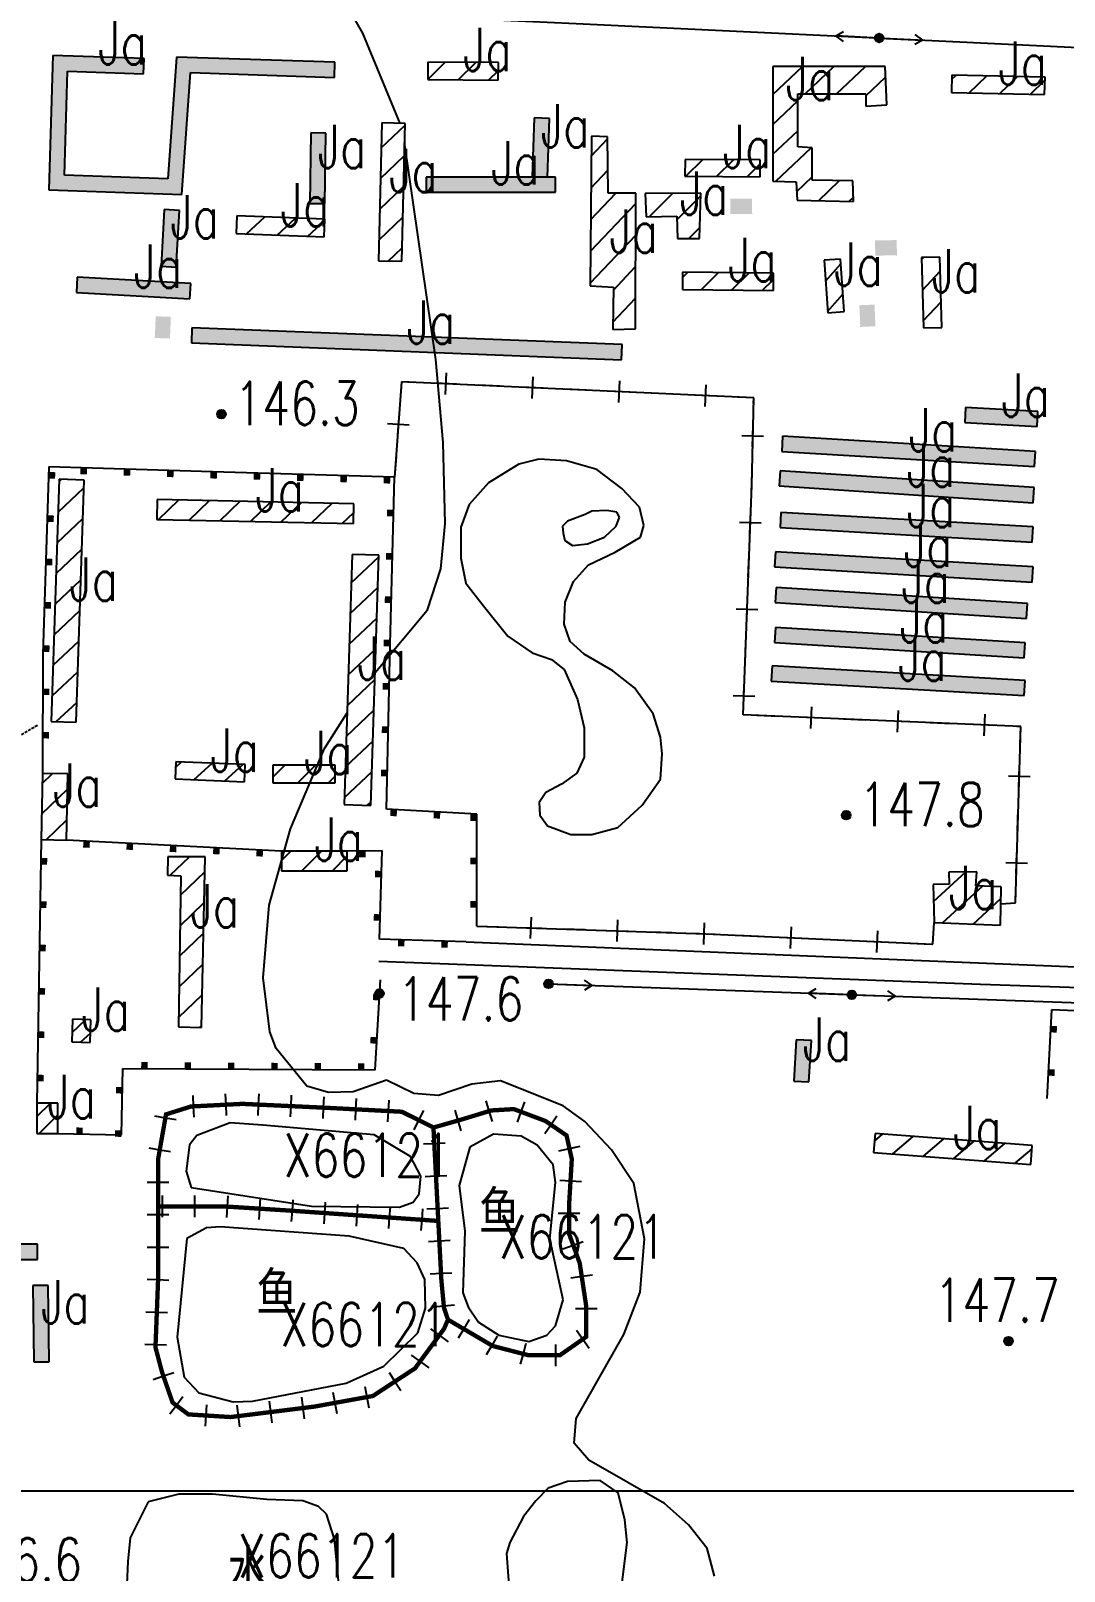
# Model space of a CAD drawing. Extents: x 408766 to 414302, y 5156573 to 5161925.
# Drawn here: x 412509 to 412986, y 5158963 to 5159674 of the extents above; entities that cross this region are included whole.
import ezdxf

# ---------------------------------------------------------------- set-up
doc = ezdxf.new("R2010")
doc.units = 0
doc.header["$LTSCALE"] = 1000
for name, pattern in [('0001', [0.5, 0.5, 0]), ('0004', [0.5, 0.5, 0]), ('5130', [1, 1, 0]), ('5320', [0.0018, 0.0013, -0.0005]), ('5400', [1, 1, 0]), ('5500', [1, 1, 0]), ('6121', [1, 1, 0]), ('6331', [1, 1, 0]), ('8111', [1, 1, 0])]:
    doc.linetypes.add(name, pattern=pattern)
doc.layers.get('0').update_dxf_attribs({"linetype": 'CONTINUOUS'})
for name, color, linetype in [('0001', 1, 'CONTINUOUS'), ('0001ADD', 1, 'CONTINUOUS'), ('0002', 2, 'CONTINUOUS'), ('0002ADD', 2, 'CONTINUOUS'), ('0005', 5, 'CONTINUOUS'), ('0005ADD', 5, 'CONTINUOUS'), ('0005BAK', 5, 'CONTINUOUS'), ('0006', 6, 'CONTINUOUS'), ('0007', 7, 'CONTINUOUS'), ('0010', 10, 'CONTINUOUS'), ('0010ADD', 10, 'CONTINUOUS'), ('0012', 12, 'CONTINUOUS'), ('0013', 13, 'CONTINUOUS'), ('0015', 15, 'CONTINUOUS'), ('0017', 85, 'CONTINUOUS')]:
    doc.layers.add(name, color=color, linetype=linetype)
doc.styles.add('CADSLDXJ', font='romanc', dxfattribs={"bigfont": 'cadsldxj'})
doc.styles.add('SIMPLEX', font='simplex.shx', dxfattribs={"width": 0.75, "height": 20})
doc.styles.add('XDX', font='simplex.shx', dxfattribs={"height": 20, "bigfont": 'xdx.shx'})
pattern_1 = [(45, (0, 0), (-7.071067812, 7.071067812), [])]

# ---------------------------------------------------------------- blocks, each defined once
blk = doc.blocks.new('8140')
for radius in [0.0002, 0.000141, 0.0000832, 0.0000301]:
    blk.add_circle((0, 0), radius)
at = {"flags": 1}
blk.add_attdef('8140', (0, 0), '', height=0.0000001, dxfattribs=at)
blk = doc.blocks.new('5130')
blk.add_hatch(color=256).paths.add_polyline_path([(0.0002, 0, 1), (-0.0002, 0, 1)])
for points in [[(0, 0), (0.002, 0)], [(0.001638, 0.000233), (0.002, 0), (0.001658, -0.000229)]]:
    blk.add_lwpolyline(points)
blk.add_circle((0, 0), 0.0002)
at = {"flags": 1}
blk.add_attdef('5130', (0, 0), '', height=0.000001, dxfattribs=at)
blk = doc.blocks.new('5131')
for points in [[(-0.001638, -0.000233), (-0.002, 0), (-0.001658, 0.000229)], [(0, 0), (-0.002, 0)]]:
    blk.add_lwpolyline(points)
at = {"flags": 1}
blk.add_attdef('5131', (0, 0), '', height=0.0000000001, dxfattribs=at)
blk = doc.blocks.new('2111')
h = blk.add_hatch(color=256)
h.paths.add_polyline_path([(0.0005, 0.00035), (-0.0005, 0.00035), (-0.0005, -0.00035), (0.0005, -0.00035)])
h.paths.add_polyline_path([(0, 0), (0, 0), (0, 0), (0, 0)], flags=24)
blk.add_line((0.0005, -0.00035), (0.0005, -0.00035))
at = {"style": 'CADSLDXJ', "flags": 1}
blk.add_attdef('2111', (0, 0), '', height=0.00000001, dxfattribs=at)

msp = doc.modelspace()

# ---------------------------------------------------------------- hatches: boundary and pattern name
at = {"layer": '0001ADD', "linetype": '0001'}
for points in [[(412649.1, 5159659.11), (412575.93, 5159661.5), (412571.94, 5159605.32), (412524.29, 5159607.01), (412525.7, 5159655.03), (412560.78, 5159653.82), (412561.02, 5159660.81), (412518.91, 5159662.26), (412517.09, 5159600.26), (412578.44, 5159598.09), (412582.43, 5159654.29), (412648.87, 5159652.11)], [(412747.09, 5159606.12), (412748.06, 5159633.16), (412741.06, 5159633.41), (412740.09, 5159606.37)], [(412644.43, 5159593.88), (412644.92, 5159626.36), (412637.92, 5159626.46), (412637.43, 5159593.98)], [(412691.22, 5159599.12), (412750.92, 5159599.12), (412750.92, 5159606.12), (412691.22, 5159606.12)], [(412575.89, 5159564.55), (412577.35, 5159590.73), (412570.36, 5159591.12), (412568.9, 5159564.94)], [(412529.79, 5159552.92), (412582.2, 5159550.01), (412582.59, 5159557), (412530.18, 5159559.91)], [(412582.85, 5159529.6), (412781.34, 5159521.84), (412781.62, 5159528.84), (412583.12, 5159536.59)], [(412939.69, 5159492.88), (412973.03, 5159491.03), (412973.42, 5159498.02), (412940.08, 5159499.87)], [(412855.22, 5159479.56), (412971.92, 5159472.53), (412972.34, 5159479.51), (412855.64, 5159486.55)], [(412854.11, 5159463.65), (412971.18, 5159455.88), (412971.64, 5159462.86), (412854.57, 5159470.63)], [(412854.48, 5159444.4), (412970.81, 5159437.74), (412971.21, 5159444.73), (412854.88, 5159451.39)], [(412851.89, 5159426.27), (412970.81, 5159419.24), (412971.22, 5159426.23), (412852.3, 5159433.26)], [(412852.24, 5159409.83), (412968.2, 5159402.43), (412968.65, 5159409.41), (412852.69, 5159416.81)], [(412851.87, 5159391.32), (412967.09, 5159384.29), (412967.52, 5159391.28), (412852.3, 5159398.31)], [(412850.39, 5159373.56), (412967.09, 5159366.9), (412967.49, 5159373.89), (412850.79, 5159380.55)], [(412867.79, 5159188.63), (412868.92, 5159207.69), (412861.93, 5159208.1), (412860.8, 5159189.04)], [(412503, 5159057.84), (412470.54, 5159058.43), (412470.82, 5159106.76), (412511.82, 5159106.76), (412511.82, 5159113.76), (412463.86, 5159113.76), (412463.5, 5159051.56), (412502.87, 5159050.84)], [(412517.16, 5159059.55), (412516.74, 5159094.75), (412509.74, 5159094.66), (412510.16, 5159059.47)]]:
    msp.add_hatch(color=256, dxfattribs=at).paths.add_polyline_path(points)
h = msp.add_hatch(dxfattribs=at)
h.set_pattern_fill('U', color=256, scale=10, angle=44.6692, style=0, pattern_type=0)
h.set_pattern_definition([(44.66920234, (0, 0), (-7.030125318, 7.111774603), [])])
h.paths.add_polyline_path([(412691.88, 5159651.09), (412724.44, 5159650.9), (412724.49, 5159658.99), (412691.92, 5159659.18)])
h = msp.add_hatch(dxfattribs=at)
h.set_pattern_fill('U', color=256, scale=10, angle=43.48104, style=0, pattern_type=0)
h.set_pattern_definition([(43.48103866, (0, 0), (-6.881144842, 7.256021338), [])])
h.paths.add_polyline_path([(412862.36, 5159595.46), (412888.3, 5159594.78), (412888.07, 5159604.41), (412869.25, 5159604.64), (412869.25, 5159619.54), (412862.59, 5159620), (412862.59, 5159644.53), (412894.04, 5159644.53), (412894.04, 5159638.8), (412903.68, 5159639.48), (412902.99, 5159657.14), (412851.12, 5159657.14), (412851.12, 5159604.18), (412861.9, 5159603.95)])
h = msp.add_hatch(dxfattribs=at)
h.set_pattern_fill('U', color=256, scale=10, angle=43.70548, style=0, pattern_type=0)
h.set_pattern_definition([(43.70548258, (0, 0), (-6.90951588, 7.229010327), [])])
h.paths.add_polyline_path([(412933.61, 5159645.19), (412976.54, 5159644.22), (412976.72, 5159652.2), (412933.79, 5159653.17)])
h = msp.add_hatch(dxfattribs=at)
h.set_pattern_fill('U', color=256, scale=10, angle=43.66412, style=0, pattern_type=0)
h.set_pattern_definition([(43.66411697, (-210300.601, 21149.578), (-6.904294979, 7.233996879), [])])
h.paths.add_polyline_path([(412669.22, 5159567.49), (412679.95, 5159567.24), (412681.44, 5159630.84), (412670.71, 5159631.09)])
h = msp.add_hatch(dxfattribs=at)
h.set_pattern_fill('U', color=256, scale=10, angle=46.50561, style=0, pattern_type=0)
h.set_pattern_definition([(46.5056103, (0, 0), (-7.2544177, 6.88283545), [])])
h.paths.add_polyline_path([(412777.29, 5159535.84), (412787.71, 5159536.11), (412787.98, 5159598.65), (412775.1, 5159598.65), (412774.82, 5159624.67), (412767.42, 5159624.94), (412766.87, 5159555.93), (412777.56, 5159555.29)])
h = msp.add_hatch(dxfattribs=at)
h.set_pattern_fill('U', color=256, scale=10, angle=44.59982, style=0, pattern_type=0)
h.set_pattern_definition([(44.5998203, (0, 0), (-7.021508197, 7.120282483), [])])
h.paths.add_polyline_path([(412810.59, 5159606.48), (412845.3, 5159606.24), (412845.35, 5159614.01), (412810.65, 5159614.25)])
h = msp.add_hatch(dxfattribs=at)
h.set_pattern_fill('U', color=256, scale=10, angle=45, style=0, pattern_type=0)
h.set_pattern_definition(pattern_1)
h.paths.add_polyline_path([(412807.12, 5159577.7), (412817.31, 5159577.7), (412817.91, 5159598.64), (412792.15, 5159598.49), (412792.74, 5159587.72), (412806.82, 5159588.02)])
h = msp.add_hatch(dxfattribs=at)
h.set_pattern_fill('U', color=256, scale=10, angle=42.75206, style=0, pattern_type=0)
h.set_pattern_definition([(42.75206041, (0, 0), (-6.78827152, 7.342980986), [])])
h.paths.add_polyline_path([(412603.55, 5159580.1), (412644.08, 5159578.51), (412644.4, 5159586.65), (412603.87, 5159588.24)])
h = msp.add_hatch(dxfattribs=at)
h.set_pattern_fill('U', color=256, scale=10, angle=48.687, style=0, pattern_type=0)
h.set_pattern_definition([(48.68699516, (0, 0), (-7.511143088, 6.601721708), [])])
h.paths.add_polyline_path([(412876.44, 5159543.55), (412883.97, 5159544.03), (412882.41, 5159568.24), (412874.88, 5159567.75)])
h = msp.add_hatch(dxfattribs=at)
h.set_pattern_fill('U', color=256, scale=10, angle=46.63463, style=0, pattern_type=0)
h.set_pattern_definition([(46.6346288, (0, 0), (-7.269898046, 6.866482534), [])])
h.paths.add_polyline_path([(412920.61, 5159536.52), (412929.11, 5159536.76), (412928.18, 5159569.23), (412919.69, 5159568.99)])
h = msp.add_hatch(dxfattribs=at)
h.set_pattern_fill('U', color=256, scale=10, angle=44.33845, style=0, pattern_type=0)
h.set_pattern_definition([(44.33844614, (0, 0), (-6.988953664, 7.152239278), [])])
h.paths.add_polyline_path([(412809.39, 5159554.24), (412851.38, 5159553.75), (412851.47, 5159561.78), (412809.48, 5159562.27)])
h = msp.add_hatch(dxfattribs=at)
h.set_pattern_fill('U', color=256, scale=10, angle=43.14057, style=0, pattern_type=0)
h.set_pattern_definition([(43.14056719, (66664.942, -4897.277), (-6.837905799, 7.296783146), [])])
h.paths.add_polyline_path([(412518.18, 5159354.93), (412529.7, 5159354.56), (412533.33, 5159466.31), (412521.81, 5159466.68)])
h = msp.add_hatch(dxfattribs=at)
h.set_pattern_fill('U', color=256, scale=10, angle=43.77139, style=0, pattern_type=0)
h.set_pattern_definition([(43.77138988, (0, 0), (-6.917826833, 7.221057534), [])])
h.paths.add_polyline_path([(412566.91, 5159448.2), (412657.58, 5159446.26), (412657.77, 5159455.43), (412567.11, 5159457.37)])
h = msp.add_hatch(dxfattribs=at)
h.set_pattern_fill('U', color=256, scale=10, angle=43.18962, style=0, pattern_type=0)
h.set_pattern_definition([(43.18961743, (-162786.497, 15611.958), (-6.844149983, 7.290926622), [])])
h.paths.add_polyline_path([(412653.36, 5159316.6), (412665.71, 5159316.21), (412669.36, 5159431.61), (412657, 5159432)])
h = msp.add_hatch(dxfattribs=at)
h.set_pattern_fill('U', color=256, scale=10, angle=42.65594, style=0, pattern_type=0)
h.set_pattern_definition([(42.65594446, (0, 0), (-6.775943831, 7.354358245), [])])
h.paths.add_polyline_path([(412575.4, 5159328.45), (412607.34, 5159327.15), (412607.67, 5159335.05), (412575.73, 5159336.36)])
h = msp.add_hatch(dxfattribs=at)
h.set_pattern_fill('U', color=256, scale=10, angle=45, style=0, pattern_type=0)
h.set_pattern_definition(pattern_1)
h.paths.add_polyline_path([(412620.43, 5159326.62), (412649.23, 5159326.62), (412649.23, 5159334.73), (412620.43, 5159334.73)])
h = msp.add_hatch(dxfattribs=at)
h.set_pattern_fill('U', color=256, scale=10, angle=43.81164, style=0, pattern_type=0)
h.set_pattern_definition([(43.81163557, (-221056.086, 22459.451), (-6.922897339, 7.216196535), [])])
h.paths.add_polyline_path([(412513.47, 5159300.42), (412525.25, 5159300.18), (412525.89, 5159330.77), (412514.11, 5159331.01)])
h = msp.add_hatch(dxfattribs=at)
h.set_pattern_fill('U', color=256, scale=10, angle=43.92039, style=0, pattern_type=0)
h.set_pattern_definition([(43.92038708, (0, 0), (-6.93658172, 7.203043387), [])])
h.paths.add_polyline_path([(412576.97, 5159213.99), (412587.48, 5159213.79), (412589.27, 5159292.56), (412572.01, 5159292.56), (412571.81, 5159284.05), (412577.96, 5159283.65)])
h = msp.add_hatch(dxfattribs=at)
h.set_pattern_fill('U', color=256, scale=10, angle=45, style=0, pattern_type=0)
h.set_pattern_definition(pattern_1)
h.paths.add_polyline_path([(412624.42, 5159286), (412654.79, 5159286), (412654.79, 5159295.15), (412624.42, 5159295.15)])
h = msp.add_hatch(dxfattribs=at)
h.set_pattern_fill('U', color=256, scale=10, angle=42.5489, style=0, pattern_type=0)
h.set_pattern_definition([(42.54889977, (0, 0), (-6.762191997, 7.367004778), [])])
h.paths.add_polyline_path([(412925.56, 5159262.22), (412956.22, 5159260.91), (412956.44, 5159278.63), (412944.83, 5159279.07), (412945.27, 5159285.63), (412932.35, 5159285.41), (412932.56, 5159279.94), (412925.12, 5159279.72)])
h = msp.add_hatch(dxfattribs=at)
h.set_pattern_fill('U', color=256, scale=10, angle=40.62418, style=0, pattern_type=0)
h.set_pattern_definition([(40.6241837, (0, 0), (-6.510946364, 7.589965576), [])])
h.paths.add_polyline_path([(412897.63, 5159156.08), (412970.17, 5159150.53), (412970.84, 5159159.27), (412898.3, 5159164.82)])

# ---------------------------------------------------------------- linework, layer by layer
at = {"layer": '0001', "linetype": '0001'}
for points in [[(412649.1, 5159659.11), (412575.93, 5159661.5), (412571.94, 5159605.32), (412524.29, 5159607.01), (412525.7, 5159655.03), (412560.78, 5159653.82), (412561.02, 5159660.81), (412518.91, 5159662.26), (412517.09, 5159600.26), (412578.44, 5159598.09), (412582.43, 5159654.29), (412648.87, 5159652.11)], [(412691.88, 5159651.09), (412724.44, 5159650.9), (412724.49, 5159658.99), (412691.92, 5159659.18)], [(412862.36, 5159595.46), (412888.3, 5159594.78), (412888.07, 5159604.41), (412869.25, 5159604.64), (412869.25, 5159619.54), (412862.59, 5159620), (412862.59, 5159644.53), (412894.04, 5159644.53), (412894.04, 5159638.8), (412903.68, 5159639.48), (412902.99, 5159657.14), (412851.12, 5159657.14), (412851.12, 5159604.18), (412861.9, 5159603.95)], [(412933.61, 5159645.19), (412976.54, 5159644.22), (412976.72, 5159652.2), (412933.79, 5159653.17)], [(412747.09, 5159606.12), (412748.06, 5159633.16), (412741.06, 5159633.41), (412740.09, 5159606.37)], [(412644.43, 5159593.88), (412644.92, 5159626.36), (412637.92, 5159626.46), (412637.43, 5159593.98)], [(412669.22, 5159567.49), (412679.95, 5159567.24), (412681.44, 5159630.84), (412670.71, 5159631.09)], [(412777.29, 5159535.84), (412787.71, 5159536.11), (412787.98, 5159598.65), (412775.1, 5159598.65), (412774.82, 5159624.67), (412767.42, 5159624.94), (412766.87, 5159555.93), (412777.56, 5159555.29)], [(412810.59, 5159606.48), (412845.3, 5159606.24), (412845.35, 5159614.01), (412810.65, 5159614.25)], [(412691.22, 5159599.12), (412750.92, 5159599.12), (412750.92, 5159606.12), (412691.22, 5159606.12)], [(412807.12, 5159577.7), (412817.31, 5159577.7), (412817.91, 5159598.64), (412792.15, 5159598.49), (412792.74, 5159587.72), (412806.82, 5159588.02)], [(412575.89, 5159564.55), (412577.35, 5159590.73), (412570.36, 5159591.12), (412568.9, 5159564.94)], [(412603.55, 5159580.1), (412644.08, 5159578.51), (412644.4, 5159586.65), (412603.87, 5159588.24)], [(412876.44, 5159543.55), (412883.97, 5159544.03), (412882.41, 5159568.24), (412874.88, 5159567.75)], [(412920.61, 5159536.52), (412929.11, 5159536.76), (412928.18, 5159569.23), (412919.69, 5159568.99)], [(412809.39, 5159554.24), (412851.38, 5159553.75), (412851.47, 5159561.78), (412809.48, 5159562.27)], [(412529.79, 5159552.92), (412582.2, 5159550.01), (412582.59, 5159557), (412530.18, 5159559.91)], [(412582.85, 5159529.6), (412781.34, 5159521.84), (412781.62, 5159528.84), (412583.12, 5159536.59)], [(412939.69, 5159492.88), (412973.03, 5159491.03), (412973.42, 5159498.02), (412940.08, 5159499.87)], [(412855.22, 5159479.56), (412971.92, 5159472.53), (412972.34, 5159479.51), (412855.64, 5159486.55)], [(412854.11, 5159463.65), (412971.18, 5159455.88), (412971.64, 5159462.86), (412854.57, 5159470.63)], [(412518.18, 5159354.93), (412529.7, 5159354.56), (412533.33, 5159466.31), (412521.81, 5159466.68)], [(412566.91, 5159448.2), (412657.58, 5159446.26), (412657.77, 5159455.43), (412567.11, 5159457.37)], [(412854.48, 5159444.4), (412970.81, 5159437.74), (412971.21, 5159444.73), (412854.88, 5159451.39)], [(412851.89, 5159426.27), (412970.81, 5159419.24), (412971.22, 5159426.23), (412852.3, 5159433.26)], [(412653.36, 5159316.6), (412665.71, 5159316.21), (412669.36, 5159431.61), (412657, 5159432)], [(412852.24, 5159409.83), (412968.2, 5159402.43), (412968.65, 5159409.41), (412852.69, 5159416.81)], [(412851.87, 5159391.32), (412967.09, 5159384.29), (412967.52, 5159391.28), (412852.3, 5159398.31)], [(412850.39, 5159373.56), (412967.09, 5159366.9), (412967.49, 5159373.89), (412850.79, 5159380.55)], [(412575.4, 5159328.45), (412607.34, 5159327.15), (412607.67, 5159335.05), (412575.73, 5159336.36)], [(412620.43, 5159326.62), (412649.23, 5159326.62), (412649.23, 5159334.73), (412620.43, 5159334.73)], [(412513.47, 5159300.42), (412525.25, 5159300.18), (412525.89, 5159330.77), (412514.11, 5159331.01)], [(412576.97, 5159213.99), (412587.48, 5159213.79), (412589.27, 5159292.56), (412572.01, 5159292.56), (412571.81, 5159284.05), (412577.96, 5159283.65)], [(412624.42, 5159286), (412654.79, 5159286), (412654.79, 5159295.15), (412624.42, 5159295.15)], [(412925.56, 5159262.22), (412956.22, 5159260.91), (412956.44, 5159278.63), (412944.83, 5159279.07), (412945.27, 5159285.63), (412932.35, 5159285.41), (412932.56, 5159279.94), (412925.12, 5159279.72)], [(412527.62, 5159207.13), (412536.1, 5159206.84), (412536.46, 5159217.34), (412527.99, 5159217.63)], [(412867.79, 5159188.63), (412868.92, 5159207.69), (412861.93, 5159208.1), (412860.8, 5159189.04)], [(412511.56, 5159164.82), (412521.2, 5159164.82), (412521.2, 5159178.84), (412511.56, 5159178.84)], [(412897.63, 5159156.08), (412970.17, 5159150.53), (412970.84, 5159159.27), (412898.3, 5159164.82)], [(412503, 5159057.84), (412470.54, 5159058.43), (412470.82, 5159106.76), (412511.82, 5159106.76), (412511.82, 5159113.76), (412463.86, 5159113.76), (412463.5, 5159051.56), (412502.87, 5159050.84)], [(412517.16, 5159059.55), (412516.74, 5159094.75), (412509.74, 5159094.66), (412510.16, 5159059.47)]]:
    msp.add_lwpolyline(points, close=True, dxfattribs=at)
at = {"layer": '0001', "linetype": '6121'}
for points in [[(412615.87, 5159168.75), (412600.69, 5159169.81), (412585.3, 5159163.89), (412582, 5159159.54), (412580.39, 5159147.53), (412582.71, 5159139.85), (412638.27, 5159131.33), (412678.84, 5159130.83), (412685.25, 5159133.19), (412687.89, 5159136.93), (412688.76, 5159145.15), (412683.95, 5159154.17), (412667.11, 5159164.16), (412615.87, 5159168.75)], [(412706.39, 5159140.86), (412708.97, 5159119.84), (412708.15, 5159091.31), (412710.51, 5159084.9), (412715.38, 5159077.79), (412724.72, 5159071.81), (412738.59, 5159068.89), (412746.91, 5159071.83), (412750.84, 5159076.16), (412754.35, 5159088.12), (412748.18, 5159116.22), (412750.82, 5159142.16), (412749.79, 5159150.44), (412742.44, 5159159.52), (412734.94, 5159163.54), (412722.29, 5159164.53), (412711.34, 5159158.49), (412706.39, 5159140.86)], [(412580.78, 5159116.43), (412576.31, 5159070.86), (412579.59, 5159052.37), (412586.36, 5159045.2), (412602.09, 5159040.96), (412610.98, 5159041.34), (412654.33, 5159049.66), (412671.68, 5159057.42), (412687.34, 5159072.85), (412690.83, 5159084.18), (412690.57, 5159097.51), (412686.99, 5159105.23), (412680.83, 5159111.74), (412655.63, 5159117.52), (412596.15, 5159121.71), (412589.79, 5159121.25), (412580.78, 5159116.43)], [(412651.45, 5158950.65), (412648.85, 5158977.7), (412645.2, 5158989.14), (412641.56, 5158992.78), (412634.27, 5158995.38), (412617.6, 5158995.9), (412592.61, 5158998.5), (412576.98, 5158998.5), (412562.93, 5158994.86), (412559.28, 5158987.58), (412554.59, 5158978.22), (412553.55, 5158967.3), (412553.03, 5158956.89)]]:
    msp.add_lwpolyline(points, dxfattribs=at)
at = {"layer": '0001ADD', "linetype": '0001'}
for p, q in [((412527.77, 5159211.43), (412534.18, 5159217.42)), ((412531.73, 5159206.99), (412536.25, 5159211.2)), ((412511.56, 5159172.61), (412517.79, 5159178.84)), ((412512.56, 5159164.82), (412521.2, 5159173.46))]:
    msp.add_line(p, q, dxfattribs=at)
at = {"layer": '0002', "linetype": '5130'}
for points in [[(411498.04, 5159779.25), (411719.01, 5159843.22), (411876.65, 5159718.07), (412760.37, 5159676.92), (413379.15, 5159647.53)], [(412747.67, 5159233.83), (413079, 5159222.04), (413073.79, 5158981.99), (413394.98, 5158969.67)]]:
    msp.add_lwpolyline(points, dxfattribs=at)
at = {"layer": '0005', "linetype": '6331', "const_width": 2}
for points in [[(412694.54, 5159167.59), (412679.95, 5159174.87), (412645.3, 5159176.69), (412606.4, 5159178.51), (412582.69, 5159177.3), (412571.14, 5159173.66), (412567.5, 5159153.01), (412567.5, 5159097.76), (412566.28, 5159066.19), (412569.32, 5159054.66), (412574.18, 5159040.69), (412581.48, 5159035.23), (412600.93, 5159034.01), (412639.83, 5159038.87), (412666.58, 5159043.73), (412686.03, 5159056.48), (412699.4, 5159074.69), (412701.23, 5159078.94)], [(412694.54, 5159167.59), (412698.19, 5159097.16), (412699.4, 5159084.41), (412701.23, 5159078.94), (412721.9, 5159066.8), (412738.31, 5159062.55), (412752.9, 5159062.55), (412765.05, 5159071.05), (412765.05, 5159085.01), (412762.02, 5159105.05), (412757.15, 5159118.41), (412757.15, 5159132.37), (412758.37, 5159153.01), (412755.94, 5159163.94), (412746.21, 5159170.62), (412731.62, 5159176.09), (412721.29, 5159175.48), (412707.31, 5159171.23), (412694.54, 5159167.59)], [(412696.77, 5159124.5), (412627.07, 5159129.34), (412598.5, 5159131.16), (412567.5, 5159131.16)]]:
    msp.add_lwpolyline(points, dxfattribs=at)
at = {"layer": '0005ADD', "linetype": '5500'}
for points in [[(412685.18, 5159511.41), (412679.78, 5159511.65), (412679.44, 5159507.08)], [(412705.16, 5159510.51), (412695.17, 5159510.96)], [(412700.39, 5159515.73), (412699.94, 5159505.74)], [(412740.35, 5159513.92), (412739.9, 5159503.93)], [(412780.31, 5159512.11), (412779.86, 5159502.12)], [(412725.14, 5159509.6), (412715.15, 5159510.05)], [(412745.12, 5159508.7), (412735.13, 5159509.15)], [(412765.1, 5159507.8), (412755.11, 5159508.25)], [(412785.08, 5159506.89), (412775.09, 5159507.34)], [(412805.06, 5159505.99), (412795.07, 5159506.44)], [(412825.04, 5159505.09), (412815.05, 5159505.54)], [(412820.27, 5159510.31), (412819.82, 5159500.32)], [(412842.24, 5159501.58), (412842.3, 5159504.31), (412835.03, 5159504.63)], [(412678.72, 5159497.1), (412677.99, 5159487.13)], [(412673.37, 5159492.48), (412683.34, 5159491.75)], [(412841.78, 5159481.59), (412842.01, 5159491.58)], [(412846.89, 5159486.47), (412836.89, 5159486.7)], [(412677.26, 5159477.16), (412676.57, 5159467.64)], [(412841.29, 5159461.59), (412841.37, 5159463.9), (412841.55, 5159471.59)], [(412840.55, 5159441.61), (412840.92, 5159451.6)], [(412845.73, 5159446.42), (412835.74, 5159446.79)], [(412839.81, 5159421.62), (412840.18, 5159431.61)], [(412839.08, 5159401.63), (412839.44, 5159411.63)], [(412844.26, 5159406.45), (412834.26, 5159406.82)], [(412838.34, 5159381.65), (412838.71, 5159391.64)], [(412837.6, 5159361.66), (412837.97, 5159371.65)], [(412842.78, 5159366.47), (412832.79, 5159366.84)], [(412868.94, 5159361.64), (412868.52, 5159351.65)], [(412853.74, 5159357.28), (412843.75, 5159357.7)], [(412873.73, 5159356.44), (412863.74, 5159356.86)], [(412893.71, 5159355.6), (412883.72, 5159356.02)], [(412913.69, 5159354.76), (412903.7, 5159355.18)], [(412908.91, 5159359.97), (412908.49, 5159349.98)], [(412948.87, 5159358.29), (412948.45, 5159348.3)], [(412933.67, 5159353.92), (412923.68, 5159354.34)], [(412953.66, 5159353.09), (412943.66, 5159353.51)], [(412965.28, 5159344.47), (412965.52, 5159352.59), (412963.65, 5159352.67)], [(412964.67, 5159324.48), (412964.97, 5159334.47)], [(412969.82, 5159329.32), (412959.82, 5159329.63)], [(412964.06, 5159304.49), (412964.36, 5159314.48)], [(412963.45, 5159284.5), (412963.75, 5159294.49)], [(412968.6, 5159289.34), (412958.6, 5159289.65)], [(412956.34, 5159270.74), (412963.04, 5159271.22), (412963.14, 5159274.5)], [(412739.36, 5159254.73), (412739.7, 5159264.72)], [(412779.34, 5159253.39), (412779.67, 5159263.38)], [(412819.32, 5159252.05), (412819.65, 5159262.05)], [(412925.52, 5159261.62), (412925.56, 5159262.22)], [(412714.54, 5159260.56), (412724.54, 5159260.23)], [(412734.53, 5159259.89), (412744.53, 5159259.56)], [(412754.52, 5159259.22), (412764.52, 5159258.89)], [(412774.51, 5159258.55), (412784.5, 5159258.22)], [(412794.5, 5159257.89), (412804.49, 5159257.55)], [(412814.49, 5159257.22), (412820.19, 5159257.03), (412824.48, 5159256.83)], [(412834.47, 5159256.37), (412844.46, 5159255.9)], [(412854.45, 5159255.44), (412864.44, 5159254.98)], [(412859.21, 5159250.22), (412859.67, 5159260.21)], [(412899.17, 5159248.37), (412899.63, 5159258.36)], [(412874.43, 5159254.52), (412884.42, 5159254.06)], [(412894.41, 5159253.59), (412904.39, 5159253.13)], [(412914.38, 5159252.67), (412924.37, 5159252.21)]]:
    msp.add_lwpolyline(points, dxfattribs=at)
at = {"layer": '0005ADD', "linetype": '5320'}
msp.add_lwpolyline([(412511.78, 5159353.12), (412485.99, 5159337.8)], dxfattribs=at)
at = {"layer": '0005ADD', "linetype": '6331'}
for points in [[(412584.14, 5159172.37), (412583.88, 5159177.36), (412583.62, 5159182.35)], [(412599.12, 5159173.13), (412598.86, 5159178.13), (412598.6, 5159183.12)], [(412613.61, 5159173.17), (412613.84, 5159178.17), (412614.08, 5159183.16)], [(412628.59, 5159172.47), (412628.83, 5159177.46), (412629.06, 5159182.46)], [(412643.58, 5159171.77), (412643.81, 5159176.76), (412644.04, 5159181.76)], [(412658.53, 5159170.99), (412658.79, 5159175.98), (412659.05, 5159180.98)], [(412673.51, 5159170.2), (412673.77, 5159175.2), (412674.03, 5159180.19)], [(412721.74, 5159170.39), (412720.29, 5159175.17), (412718.83, 5159179.96)], [(412733.24, 5159170.14), (412734.99, 5159174.82), (412736.75, 5159179.5)], [(412575.77, 5159171.11), (412570.85, 5159171.98), (412565.92, 5159172.85)], [(412685.6, 5159166.46), (412687.83, 5159170.94), (412690.07, 5159175.41)], [(412707.3, 5159166.03), (412705.93, 5159170.83), (412704.56, 5159175.64)], [(412745.87, 5159164.79), (412748.7, 5159168.91), (412751.53, 5159173.03)], [(412573.16, 5159156.34), (412568.24, 5159157.21), (412563.31, 5159158.08)], [(412699.92, 5159160.35), (412694.93, 5159160.1), (412689.94, 5159159.84)], [(412752.41, 5159156.78), (412757.29, 5159157.87), (412762.17, 5159158.95)], [(412572.5, 5159142.28), (412567.5, 5159142.28), (412562.5, 5159142.28)], [(412700.7, 5159145.37), (412695.71, 5159145.12), (412690.71, 5159144.86)], [(412752.79, 5159143.3), (412757.78, 5159143), (412762.77, 5159142.71)], [(412569.5, 5159126.16), (412569.5, 5159131.16), (412569.5, 5159136.16)], [(412584.5, 5159126.16), (412584.5, 5159131.16), (412584.5, 5159136.16)], [(412599.18, 5159126.1), (412599.5, 5159131.09), (412599.81, 5159136.08)], [(412614.15, 5159125.15), (412614.47, 5159130.14), (412614.78, 5159135.13)], [(412629.09, 5159124.18), (412629.43, 5159129.17), (412629.78, 5159134.16)], [(412572.5, 5159127.28), (412567.5, 5159127.28), (412562.5, 5159127.28)], [(412644.05, 5159123.14), (412644.4, 5159128.13), (412644.74, 5159133.12)], [(412659.02, 5159122.11), (412659.36, 5159127.09), (412659.71, 5159132.08)], [(412673.98, 5159121.07), (412674.33, 5159126.06), (412674.67, 5159131.04)], [(412688.94, 5159120.03), (412689.29, 5159125.02), (412689.64, 5159130.01)], [(412701.47, 5159130.39), (412696.48, 5159130.14), (412691.49, 5159129.88)], [(412752.15, 5159128.02), (412757.15, 5159128.02), (412762.15, 5159128.02)], [(412702.25, 5159115.41), (412697.26, 5159115.16), (412692.26, 5159114.9)], [(412754.3, 5159111.64), (412758.99, 5159113.35), (412763.69, 5159115.06)], [(412572.5, 5159112.28), (412567.5, 5159112.28), (412562.5, 5159112.28)], [(412703.03, 5159100.43), (412698.03, 5159100.18), (412693.04, 5159099.92)], [(412758, 5159098.2), (412762.94, 5159098.95), (412767.88, 5159099.7)], [(412572.47, 5159097.08), (412567.48, 5159097.28), (412562.48, 5159097.47)], [(412704.3, 5159085.71), (412699.33, 5159085.23), (412694.35, 5159084.76)], [(412571.9, 5159082.09), (412566.9, 5159082.29), (412561.9, 5159082.48)], [(412711.01, 5159078.99), (412708.48, 5159074.68), (412705.94, 5159070.37)], [(412760.05, 5159084.11), (412765.05, 5159084.11), (412770.05, 5159084.11)], [(412693.2, 5159074.69), (412697.23, 5159071.73), (412701.26, 5159068.77)], [(412723.94, 5159071.4), (412721.41, 5159067.08), (412718.88, 5159062.77)], [(412760.6, 5159074.04), (412763.46, 5159069.94), (412766.33, 5159065.84)], [(412571.32, 5159067.11), (412566.32, 5159067.3), (412561.33, 5159067.49)], [(412737.13, 5159068.02), (412735.87, 5159063.18), (412734.62, 5159058.34)], [(412750.79, 5159067.55), (412750.79, 5159062.55), (412750.79, 5159057.55)], [(412684.32, 5159062.6), (412688.35, 5159059.64), (412692.38, 5159056.68)], [(412574.69, 5159054.45), (412569.96, 5159052.8), (412565.24, 5159051.16)], [(412674.03, 5159054.59), (412676.77, 5159050.41), (412679.51, 5159046.22)], [(412578.92, 5159043.39), (412575.92, 5159039.39), (412572.93, 5159035.39)], [(412633.62, 5159043.13), (412634.24, 5159038.17), (412634.86, 5159033.21)], [(412648.15, 5159045.46), (412649.05, 5159040.54), (412649.94, 5159035.62)], [(412662.91, 5159048.14), (412663.81, 5159043.22), (412664.7, 5159038.3)], [(412589.83, 5159039.72), (412589.52, 5159034.72), (412589.21, 5159029.73)], [(412603.85, 5159039.42), (412604.47, 5159034.46), (412605.09, 5159029.49)], [(412618.74, 5159041.28), (412619.36, 5159036.31), (412619.98, 5159031.35)]]:
    msp.add_lwpolyline(points, dxfattribs=at)
at = {"layer": '0005BAK', "linetype": '5500'}
for points in [[(412956.34, 5159270.74), (412963.04, 5159271.22), (412965.52, 5159352.59), (412837.46, 5159357.96), (412841.37, 5159463.9), (412842.3, 5159504.31), (412679.78, 5159511.65), (412676.57, 5159467.64)], [(412714.54, 5159260.56), (412820.19, 5159257.03), (412924.92, 5159252.18), (412925.56, 5159262.22)]]:
    msp.add_lwpolyline(points, dxfattribs=at)
at = {"layer": '0005BAK', "linetype": '5320'}
msp.add_lwpolyline([(412511.78, 5159353.12), (412390.43, 5159281.04), (412265.25, 5159203.22), (412175.53, 5159151.86), (412083.56, 5159093.81), (411973.36, 5159028.93)], dxfattribs=at)
at = {"layer": '0006', "linetype": '0004'}
for points in [[(412709.7, 5159253.3), (412998.42, 5159241.37), (413309.3, 5159231.58), (413360.75, 5159229.61), (413369.04, 5159230.99), (413374.57, 5159233.75), (413376.64, 5159246.87), (413381.48, 5159380.12), (413389.8, 5159566.46), (413390.49, 5159600.99), (413387.72, 5159605.82), (413372.52, 5159608.58), (413358, 5159608.58)], [(413193.43, 5159156.85), (413333.75, 5159154.09), (413363.48, 5159153.4), (413371.77, 5159154.78), (413373.84, 5159160.31), (413375.23, 5159203.11), (413375.23, 5159212.09), (413372.46, 5159216.92), (413367.62, 5159218.3), (413251.49, 5159224.52), (413146.42, 5159226.59), (412947.01, 5159233.65), (412669.38, 5159244.13)]]:
    msp.add_lwpolyline(points, dxfattribs=at)
at = {"layer": '0007', "linetype": '8111'}
for points, elevation in [([(412679.24, 5159630.89), (412661.93, 5159672.58), (412653.19, 5159687.92)], 148), ([(412667.65, 5159377.51), (412691.77, 5159406.5), (412698.01, 5159425.37), (412699.88, 5159446.26), (412699.04, 5159483.72), (412695.69, 5159521.88), (412681.23, 5159622.04)], 148), ([(412755.99, 5159475.14), (412743.22, 5159475.92), (412733.93, 5159473.6), (412720, 5159465.09), (412711.09, 5159455.04), (412707.22, 5159444.6), (412707.22, 5159430.3), (412709.55, 5159418.7), (412717.67, 5159408.26), (412728.9, 5159394.34), (412740.12, 5159386.61), (412749.03, 5159383.52), (412754.83, 5159378.88), (412761.05, 5159365.1), (412764.15, 5159351.95), (412764.15, 5159338.42), (412760.66, 5159331.08), (412753.69, 5159326.05), (412746.34, 5159322.18), (412743.24, 5159317.54), (412743.63, 5159311.75), (412747.11, 5159306.72), (412757.95, 5159302.85), (412767.63, 5159302.85), (412779.63, 5159305.95), (412790.85, 5159316.38), (412799.37, 5159328.37), (412800.14, 5159339.97), (412799.37, 5159347.7), (412795.88, 5159358.52), (412787.37, 5159370.51), (412777.31, 5159378.24), (412764.15, 5159385.97), (412757.57, 5159391.77), (412754.86, 5159399.89), (412755.24, 5159409.94), (412759.08, 5159419.47), (412766.05, 5159427.2), (412778.44, 5159433), (412790.05, 5159439.96), (412791.6, 5159445.37), (412789.66, 5159453.87), (412781.53, 5159462.38), (412769.92, 5159471.27), (412755.99, 5159475.14)], 148), ([(412764.5, 5159450.39), (412756.37, 5159447.3), (412754.05, 5159444.98), (412754.44, 5159441.89), (412755.21, 5159438.41), (412758.7, 5159436.09), (412765.66, 5159436.86), (412773.41, 5159439.96), (412778.82, 5159444.98), (412780.37, 5159449.23), (412779.21, 5159451.55), (412774.57, 5159452.33), (412767.6, 5159451.94), (412764.5, 5159450.39)], 149), ([(412824.28, 5158960.54), (412820.84, 5158973.33), (412812.27, 5158984.35), (412801.14, 5158994.18), (412766.2, 5159014.19), (412759.44, 5159021.99), (412760.4, 5159033.38), (412782.43, 5159072.11), (412789.96, 5159091.58), (412791.94, 5159116.27), (412786.96, 5159141.79), (412776.62, 5159157.3), (412764.31, 5159170.34), (412754.37, 5159177.59), (412725.53, 5159189.18), (412712.17, 5159187.65), (412696.8, 5159182.37), (412685.41, 5159183.32), (412672.9, 5159189.38), (412657.53, 5159184.09), (412646.11, 5159183.78), (412636.04, 5159186.6), (412621.95, 5159204.12), (412619, 5159211.82), (412615.91, 5159236.65), (412618.76, 5159270.2), (412628.65, 5159305.46), (412644.29, 5159342.47), (412654.69, 5159358.87)], 148), ([(412736.04, 5158988.15), (412729.79, 5158976.18), (412728.22, 5158970.98), (412729.27, 5158956.42), (412734.47, 5158944.98), (412746.45, 5158934.58), (412749.05, 5158923.65), (412752.18, 5158917.41), (412755.82, 5158912.73), (412761.55, 5158911.17), (412766.76, 5158914.81), (412773.01, 5158927.29), (412780.82, 5158951.74), (412783.94, 5158976.18), (412782.9, 5158986.59), (412779.78, 5158999.07), (412771.45, 5159004.79), (412756.34, 5159004.27), (412747.49, 5159001.15), (412741.76, 5158995.43), (412736.04, 5158988.15)], 147)]:
    msp.add_lwpolyline(points, dxfattribs=dict(at, elevation=elevation))
at = {"layer": '0010', "linetype": '5400'}
for points in [[(412714.54, 5159260.56), (412714.54, 5159312.2), (412672.94, 5159314.42), (412674.56, 5159390.67), (412676.57, 5159467.64), (412592.55, 5159470.06), (412517.14, 5159472.48), (412514.31, 5159386.15), (412514.11, 5159331.01)], [(412513.47, 5159300.42), (412511.56, 5159178.84)], [(412624.42, 5159295.15), (412525.25, 5159300.18)], [(412709.7, 5159253.3), (412669.71, 5159254.51), (412670.92, 5159295.25), (412654.79, 5159295.15)], [(412521.2, 5159164.82), (412550.6, 5159164.18), (412551.24, 5159194.83), (412667.58, 5159194.19), (412670.14, 5159235.69)], [(413058.86, 5159005.37), (413063.64, 5159124.8), (413067.34, 5159218.64), (412979.66, 5159221.82), (412977.53, 5159180.95)]]:
    msp.add_lwpolyline(points, dxfattribs=at)
at = {"layer": '0010ADD', "linetype": '5400', "const_width": 3}
for points in [[(412517.01, 5159468.55), (412520.01, 5159468.45)], [(412533.2, 5159471.96), (412533.1, 5159468.97)], [(412553.19, 5159471.32), (412553.09, 5159468.33)], [(412573.18, 5159470.68), (412573.08, 5159467.68)], [(412593.17, 5159470.04), (412593.08, 5159467.04)], [(412613.16, 5159469.47), (412613.07, 5159466.47)], [(412633.15, 5159468.89), (412633.06, 5159465.89)], [(412653.14, 5159468.32), (412653.05, 5159465.32)], [(412673.13, 5159467.74), (412673.05, 5159464.74)], [(412516.36, 5159448.56), (412519.36, 5159448.46)], [(412676.14, 5159451.08), (412673.14, 5159451.16)], [(412675.61, 5159431.09), (412672.61, 5159431.17)], [(412515.7, 5159428.57), (412518.7, 5159428.47)], [(412675.09, 5159411.1), (412672.09, 5159411.18)], [(412515.05, 5159408.58), (412518.05, 5159408.48)], [(412514.39, 5159388.59), (412517.39, 5159388.49)], [(412674.57, 5159391.1), (412671.57, 5159391.18)], [(412514.25, 5159368.59), (412517.25, 5159368.58)], [(412674.14, 5159371.11), (412671.14, 5159371.17)], [(412514.17, 5159348.59), (412517.17, 5159348.58)], [(412673.72, 5159351.11), (412670.72, 5159351.18)], [(412673.29, 5159331.12), (412670.29, 5159331.18)], [(412676.24, 5159314.25), (412676.08, 5159311.25)], [(412696.21, 5159313.18), (412696.05, 5159310.18)], [(412714.54, 5159310.56), (412711.54, 5159310.56)], [(412534.53, 5159299.71), (412534.38, 5159296.71)], [(412554.51, 5159298.7), (412554.35, 5159295.7)], [(412574.48, 5159297.68), (412574.33, 5159294.69)], [(412594.46, 5159296.67), (412594.3, 5159293.67)], [(412513.31, 5159290.42), (412516.31, 5159290.38)], [(412614.43, 5159295.66), (412614.28, 5159292.66)], [(412661.69, 5159295.19), (412661.71, 5159292.19)], [(412714.54, 5159290.56), (412711.54, 5159290.56)], [(412670.6, 5159284.49), (412667.6, 5159284.58)], [(412513, 5159270.43), (412516, 5159270.38)], [(412714.54, 5159270.56), (412711.54, 5159270.56)], [(412670.01, 5159264.5), (412667.01, 5159264.59)], [(412679.71, 5159254.21), (412679.62, 5159251.21)], [(412699.7, 5159253.6), (412699.61, 5159250.6)], [(412512.68, 5159250.43), (412515.68, 5159250.38)], [(412512.37, 5159230.43), (412515.37, 5159230.38)], [(412669.65, 5159227.71), (412666.66, 5159227.9)], [(412979.2, 5159213.01), (412982.19, 5159212.85)], [(412512.05, 5159210.43), (412515.05, 5159210.39)], [(412668.42, 5159207.75), (412665.43, 5159207.93)], [(412561.17, 5159194.77), (412561.19, 5159197.77)], [(412581.17, 5159194.66), (412581.19, 5159197.66)], [(412601.17, 5159194.55), (412601.19, 5159197.55)], [(412621.17, 5159194.44), (412621.19, 5159197.44)], [(412641.17, 5159194.33), (412641.19, 5159197.33)], [(412661.17, 5159194.22), (412661.19, 5159197.22)], [(412511.74, 5159190.44), (412514.74, 5159190.39)], [(412978.16, 5159193.04), (412981.16, 5159192.88)], [(412551.03, 5159184.77), (412548.03, 5159184.83)], [(412531.19, 5159164.6), (412531.26, 5159167.6)], [(412550.61, 5159164.77), (412547.61, 5159164.83)]]:
    msp.add_lwpolyline(points, dxfattribs=at)
at = {"layer": '0012'}
msp.add_line((408864.72, 5159000), (413818.09, 5159000), dxfattribs=at)

# ---------------------------------------------------------------- block references
at = {"layer": '0002ADD', "linetype": '5130', "xscale": 10000, "yscale": 10000, "zscale": 10000}
for name, p, rotation in [('5131', (412900.21, 5159670.28), 357.2805685899137), ('5130', (412900.21, 5159670.28), 357.2805685899137), ('5130', (412747.67, 5159233.83), 357.9620253298979), ('5131', (412887.58, 5159228.85), 357.9620253298979), ('5130', (412887.58, 5159228.85), 357.9620253298979)]:
    msp.add_blockref(name, p, dxfattribs=dict(at, rotation=rotation))
at = {"layer": '0015', "linetype": '0001', "xscale": 10000, "yscale": 10000, "zscale": 10000}
msp.add_blockref('2111', (412836.53, 5159592.65), dxfattribs=at)
for p, rotation in [((412903.33, 5159573.45), 1.040384451408688), ((412894.76, 5159542.13), 272.4925516301764), ((412569.68, 5159536.75), 267.7515673070913)]:
    msp.add_blockref('2111', p, dxfattribs=dict(at, rotation=rotation))
at = {"layer": '0015', "xscale": 10000, "yscale": 10000, "zscale": 10000}
for p in [(412596.68, 5159496.72, 146.3), (412885.02, 5159311.65, 147.8), (412669.6, 5159229.45, 147.6), (412959.9, 5159069.08, 147.7)]:
    msp.add_blockref('8140', p, dxfattribs=at)

# ---------------------------------------------------------------- texts
at = {"layer": '0007', "style": 'SIMPLEX', "width": 0.75}
for s, p in [('146.3', (412602.68, 5159491.72, 146.3)), ('147.8', (412891.02, 5159306.65, 147.8)), ('147.6', (412678.11, 5159216.92, 147.6)), ('147.7', (412925.7, 5159077.89, 147.7)), ('146.6', (412474.49, 5158958.15, 146.6))]:
    msp.add_text(s, height=20, dxfattribs=at).set_placement(p)
at = {"layer": '0013', "linetype": '0001', "style": 'XDX'}
for s, p in [('鱼', (412715.5, 5159118.52)), ('鱼', (412612.78, 5159081.1)), ('水', (412599.49, 5158953.15))]:
    msp.add_text(s, height=20, dxfattribs=at).set_placement(p)
at = {"layer": '0017', "linetype": '0001', "style": 'SIMPLEX', "width": 0.75}
for s, p in [('Ja', (412539.84, 5159658.04)), ('Ja', (412708.18, 5159655.04)), ('Ja', (412955.17, 5159648.69)), ('Ja', (412857.08, 5159641.55)), ('Ja', (412744.08, 5159619.77)), ('Ja', (412641.17, 5159610.17)), ('Ja', (412827.97, 5159610.24)), ('Ja', (412674.03, 5159599.14)), ('Ja', (412721.07, 5159602.62)), ('Ja', (412623.98, 5159583.38)), ('Ja', (412808.17, 5159588.62)), ('Ja', (412573.13, 5159577.83)), ('Ja', (412775.64, 5159571.18)), ('Ja', (412556.19, 5159554.96)), ('Ja', (412830.43, 5159558.01)), ('Ja', (412879.43, 5159555.89)), ('Ja', (412924.4, 5159552.88)), ('Ja', (412682.23, 5159529.22)), ('Ja', (412956.56, 5159495.45)), ('Ja', (412913.78, 5159479.54)), ('Ja', (412912.88, 5159463.25)), ('Ja', (412612.34, 5159451.82)), ('Ja', (412912.84, 5159444.57)), ('Ja', (412911.55, 5159426.25)), ('Ja', (412526.49, 5159410.59)), ('Ja', (412910.45, 5159409.62)), ('Ja', (412909.7, 5159391.3)), ('Ja', (412659.51, 5159374.12)), ('Ja', (412908.94, 5159373.73)), ('Ja', (412591.54, 5159331.75)), ('Ja', (412634.83, 5159330.68)), ('Ja', (412519.02, 5159315.59)), ('Ja', (412639.6, 5159290.57)), ('Ja', (412932.35, 5159268.35)), ('Ja', (412582.44, 5159259.89)), ('Ja', (412532.04, 5159212.23)), ('Ja', (412864.86, 5159198.36)), ('Ja', (412516.38, 5159171.83)), ('Ja', (412934.24, 5159157.67)), ('X66121', (412625.46, 5159144.77)), ('X66121', (412724.72, 5159107.21)), ('Ja', (412513.45, 5159077.11)), ('X66121', (412623.95, 5159066.66)), ('X66121', (412604.4, 5158960))]:
    msp.add_text(s, height=20, dxfattribs=at).set_placement(p)

doc.saveas('drawing.dxf')
